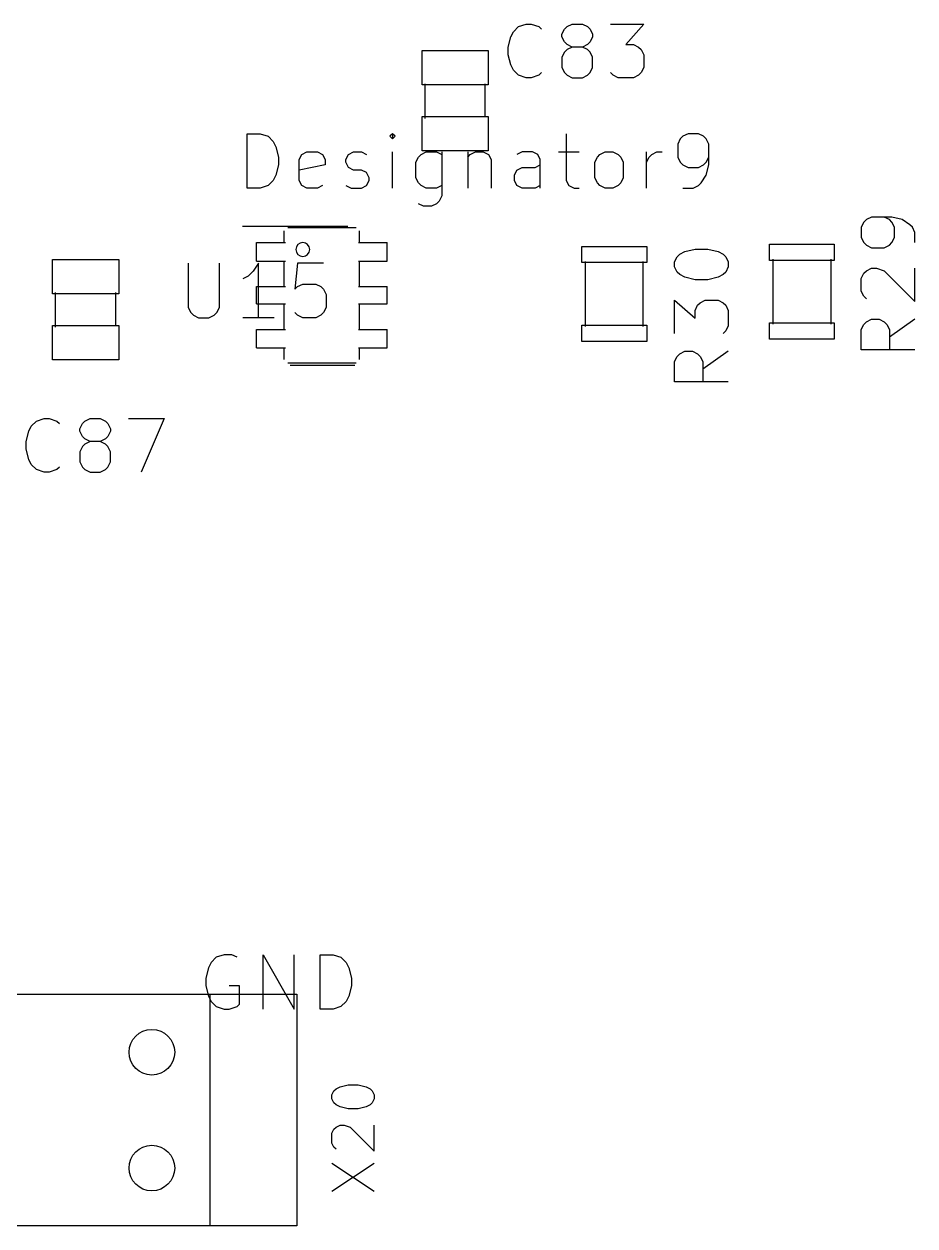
# Model space of a CAD drawing. Header units: millimetres. Extents: x 0 to 280, y 0 to 300.
# Drawn here: x 144.33 to 163.86, y 159.5 to 185.86 of the extents above; entities that cross this region are included whole.
import ezdxf

# ---------------------------------------------------------------- set-up
doc = ezdxf.new("R2010")
doc.units = ezdxf.units.MM
for name, color, linetype, true_color in [('Edge.Cuts', 254, 'CONTINUOUS', 0xd0d2cd), ('F.Fab', 9, 'CONTINUOUS', 0xafafaf), ('F.Silkscreen', 41, 'CONTINUOUS', 0xf2eda1)]:
    doc.layers.add(name, color=color, linetype=linetype, true_color=true_color)

msp = doc.modelspace()

# ---------------------------------------------------------------- linework, layer by layer
at = {"layer": 'Edge.Cuts'}
for centre in [(147.13, 163.31), (147.13, 160.77)]:
    msp.add_circle(centre, 0.5, dxfattribs=at)
at = {"layer": 'F.Fab', "linetype": 'CONTINUOUS'}
for p, q in [((153.0538, 184.5256), (153.0538, 185.2757)), ((153.0538, 185.2757), (154.5039, 185.2757)), ((154.5039, 185.2757), (154.5039, 184.5256)), ((154.5039, 184.5256), (153.0538, 184.5256)), ((153.12, 183.789), (153.12, 184.551)), ((154.44, 183.814), (154.44, 184.551)), ((153.0538, 183.0778), (153.0538, 183.8279)), ((153.0538, 183.8279), (154.5039, 183.8279)), ((154.5039, 183.8279), (154.5039, 183.0778)), ((154.5039, 183.0778), (153.0538, 183.0778)), ((150.108, 181.3986), (151.6066, 181.3986)), ((150.0318, 181.0684), (150.0318, 181.3224)), ((151.6828, 181.0684), (151.6828, 181.3224)), ((149.4222, 181.0684), (150.0318, 181.0684)), ((149.4222, 180.662), (149.4222, 181.0684)), ((150.0318, 181.0684), (150.0572, 181.0684)), ((151.6574, 181.0684), (151.6828, 181.0684)), ((151.6828, 181.0684), (152.2924, 181.0684)), ((152.2924, 180.662), (152.2924, 181.0684)), ((156.5588, 180.6258), (156.5588, 180.9814)), ((156.5588, 180.9814), (157.9812, 180.9814)), ((157.9812, 180.9814), (157.9812, 180.6258)), ((160.6688, 180.6758), (160.6688, 181.0314)), ((160.6688, 181.0314), (162.0912, 181.0314)), ((162.0912, 181.0314), (162.0912, 180.6758)), ((144.9538, 179.9456), (144.9538, 180.6957)), ((144.9538, 180.6957), (146.4039, 180.6957)), ((146.4039, 180.6957), (146.4039, 179.9456)), ((147.925849, 180.613754), (147.925849, 179.643644)), ((148.610633, 179.643644), (148.610633, 180.613754)), ((149.466613, 180.613754), (149.352482, 180.442558)), ((149.4222, 180.662), (150.0318, 180.662)), ((149.466613, 179.415382), (149.466613, 180.613754)), ((150.0318, 180.662), (150.0572, 180.662)), ((150.0318, 180.1032), (150.0318, 180.662)), ((150.322593, 180.613754), (150.265528, 180.043101)), ((150.893247, 180.613754), (150.322593, 180.613754)), ((151.6574, 180.662), (151.6828, 180.662)), ((151.6828, 180.662), (152.2924, 180.662)), ((151.6828, 180.1032), (151.6828, 180.662)), ((157.9812, 180.6258), (156.5588, 180.6258)), ((156.635, 179.2288), (156.635, 180.6512)), ((157.905, 179.2288), (157.905, 180.6512)), ((162.0912, 180.6758), (160.6688, 180.6758)), ((160.745, 180.7012), (160.745, 179.2788)), ((162.015, 180.7012), (162.015, 179.2788)), ((149.238352, 180.328428), (149.124221, 180.271362)), ((149.352482, 180.442558), (149.238352, 180.328428)), ((149.4222, 180.1032), (150.0318, 180.1032)), ((149.4222, 179.7222), (149.4222, 180.1032)), ((150.0318, 180.1032), (150.0572, 180.1032)), ((150.265528, 180.043101), (150.322593, 180.100166)), ((150.322593, 180.100166), (150.436724, 180.157232)), ((150.436724, 180.157232), (150.722051, 180.157232)), ((150.722051, 180.157232), (150.836181, 180.100166)), ((150.836181, 180.100166), (150.893247, 180.043101)), ((150.893247, 180.043101), (150.950312, 179.92897)), ((151.6574, 180.1032), (151.6828, 180.1032)), ((151.6828, 180.1032), (152.2924, 180.1032)), ((152.2924, 179.7222), (152.2924, 180.1032)), ((146.4039, 179.9456), (144.9538, 179.9456)), ((145.02, 179.209), (145.02, 179.971)), ((146.34, 179.234), (146.34, 179.971)), ((150.950312, 179.92897), (150.950312, 179.643644)), ((147.925849, 179.643644), (147.982915, 179.529513)), ((147.982915, 179.529513), (148.03998, 179.472448)), ((148.496503, 179.472448), (148.553568, 179.529513)), ((148.553568, 179.529513), (148.610633, 179.643644)), ((149.4222, 179.7222), (150.0318, 179.7222)), ((150.0318, 179.7222), (150.0572, 179.7222)), ((150.0318, 179.1634), (150.0318, 179.7222)), ((150.322593, 179.472448), (150.265528, 179.529513)), ((150.893247, 179.529513), (150.836181, 179.472448)), ((150.950312, 179.643644), (150.893247, 179.529513)), ((151.6574, 179.7222), (151.6828, 179.7222)), ((151.6828, 179.7222), (152.2924, 179.7222)), ((151.6828, 179.1634), (151.6828, 179.7222)), ((144.9538, 178.4978), (144.9538, 179.2479)), ((144.9538, 179.2479), (146.4039, 179.2479)), ((146.4039, 179.2479), (146.4039, 178.4978)), ((148.03998, 179.472448), (148.154111, 179.415382)), ((148.154111, 179.415382), (148.382372, 179.415382)), ((148.382372, 179.415382), (148.496503, 179.472448)), ((149.809005, 179.415382), (149.124221, 179.415382)), ((150.436724, 179.415382), (150.322593, 179.472448)), ((150.722051, 179.415382), (150.436724, 179.415382)), ((150.836181, 179.472448), (150.722051, 179.415382)), ((156.5588, 178.8986), (156.5588, 179.2542)), ((156.5588, 179.2542), (157.9812, 179.2542)), ((157.9812, 179.2542), (157.9812, 178.8986)), ((160.6688, 178.9486), (160.6688, 179.3042)), ((160.6688, 179.3042), (162.0912, 179.3042)), ((162.0912, 179.3042), (162.0912, 178.9486)), ((149.4222, 179.1634), (150.0318, 179.1634)), ((149.4222, 178.757), (149.4222, 179.1634)), ((150.0318, 179.1634), (150.0572, 179.1634)), ((151.6574, 179.1634), (151.6828, 179.1634)), ((151.6828, 179.1634), (152.2924, 179.1634)), ((152.2924, 178.757), (152.2924, 179.1634)), ((149.4222, 178.757), (150.0318, 178.757)), ((150.0318, 178.757), (150.0572, 178.757)), ((150.0318, 178.503), (150.0318, 178.757)), ((151.6574, 178.757), (151.6828, 178.757)), ((151.6828, 178.757), (152.2924, 178.757)), ((151.6828, 178.503), (151.6828, 178.757)), ((157.9812, 178.8986), (156.5588, 178.8986)), ((162.0912, 178.9486), (160.6688, 178.9486)), ((146.4039, 178.4978), (144.9538, 178.4978)), ((150.108, 178.4268), (151.6066, 178.4268)), ((148.428341, 165.277598), (148.371388, 165.163693)), ((148.542246, 165.391503), (148.428341, 165.277598)), ((148.713103, 165.448455), (148.542246, 165.391503)), ((148.88396, 165.448455), (148.713103, 165.448455)), ((148.997865, 165.391503), (148.88396, 165.448455)), ((149.567388, 164.252455), (149.567388, 165.448455)), ((149.567388, 165.448455), (150.250817, 164.252455)), ((150.250817, 164.252455), (150.250817, 165.448455)), ((150.82034, 164.252455), (150.82034, 165.448455)), ((150.82034, 165.448455), (151.105102, 165.448455)), ((151.105102, 165.448455), (151.275959, 165.391503)), ((151.275959, 165.391503), (151.389864, 165.277598)), ((151.389864, 165.277598), (151.446817, 165.163693)), ((148.371388, 165.163693), (148.314436, 164.935884)), ((151.446817, 165.163693), (151.503769, 164.935884)), ((148.314436, 164.935884), (148.314436, 164.765027)), ((148.314436, 164.765027), (148.371388, 164.537217)), ((149.054817, 164.765027), (148.827007, 164.765027)), ((149.054817, 164.36636), (149.054817, 164.765027)), ((151.503769, 164.765027), (151.446817, 164.537217)), ((151.503769, 164.935884), (151.503769, 164.765027)), ((148.371388, 164.537217), (148.428341, 164.423312)), ((151.446817, 164.537217), (151.389864, 164.423312)), ((148.428341, 164.423312), (148.542246, 164.309408)), ((148.542246, 164.309408), (148.713103, 164.252455)), ((148.713103, 164.252455), (148.827007, 164.252455)), ((148.827007, 164.252455), (148.997865, 164.309408)), ((148.997865, 164.309408), (149.054817, 164.36636)), ((151.105102, 164.252455), (150.82034, 164.252455)), ((151.275959, 164.309408), (151.105102, 164.252455)), ((151.389864, 164.423312), (151.275959, 164.309408))]:
    msp.add_line(p, q, dxfattribs=at)
at = {"layer": 'F.Fab'}
for centre in [(147.13, 163.31), (147.13, 160.77)]:
    msp.add_circle(centre, 0.5, dxfattribs=at)
for start, end in [(0, 180), (-180, 0)]:
    msp.add_arc((150.4382, 180.916), 0.1524, start, end, dxfattribs=at)
at = {"layer": 'F.Silkscreen', "linetype": 'CONTINUOUS'}
for p, q in [((155.169173, 185.80281), (155.337248, 185.858835)), ((155.337248, 185.858835), (155.449298, 185.858835)), ((155.449298, 185.858835), (155.617374, 185.80281)), ((156.23365, 185.80281), (156.345701, 185.858835)), ((156.345701, 185.858835), (156.569801, 185.858835)), ((156.569801, 185.858835), (156.681852, 185.80281)), ((157.186078, 185.858835), (157.914405, 185.858835)), ((157.914405, 185.858835), (157.522229, 185.410634)), ((154.945072, 185.354609), (155.001097, 185.57871)), ((155.001097, 185.57871), (155.057122, 185.69076)), ((155.057122, 185.69076), (155.169173, 185.80281)), ((155.617374, 185.80281), (155.673399, 185.746785)), ((156.1216, 185.634735), (156.177625, 185.746785)), ((156.1216, 185.57871), (156.1216, 185.634735)), ((156.177625, 185.466659), (156.1216, 185.57871)), ((156.177625, 185.746785), (156.23365, 185.80281)), ((156.681852, 185.80281), (156.737877, 185.746785)), ((156.737877, 185.746785), (156.793902, 185.634735)), ((156.793902, 185.57871), (156.737877, 185.466659)), ((156.793902, 185.634735), (156.793902, 185.57871)), ((154.945072, 185.186534), (154.945072, 185.354609)), ((156.23365, 185.410634), (156.177625, 185.466659)), ((156.345701, 185.354609), (156.23365, 185.410634)), ((156.345701, 185.354609), (156.23365, 185.298584)), ((156.569801, 185.354609), (156.345701, 185.354609)), ((156.681852, 185.410634), (156.569801, 185.354609)), ((156.681852, 185.298584), (156.569801, 185.354609)), ((156.737877, 185.466659), (156.681852, 185.410634)), ((157.522229, 185.410634), (157.690304, 185.410634)), ((157.690304, 185.410634), (157.802355, 185.354609)), ((157.802355, 185.354609), (157.85838, 185.298584)), ((155.001097, 184.962433), (154.945072, 185.186534)), ((156.177625, 185.242559), (156.1216, 185.130509)), ((156.1216, 185.130509), (156.1216, 184.906408)), ((156.23365, 185.298584), (156.177625, 185.242559)), ((156.737877, 185.242559), (156.681852, 185.298584)), ((156.793902, 185.130509), (156.737877, 185.242559)), ((156.793902, 184.906408), (156.793902, 185.130509)), ((157.85838, 185.298584), (157.914405, 185.186534)), ((157.914405, 185.186534), (157.914405, 184.906408)), ((155.057122, 184.850383), (155.001097, 184.962433)), ((155.169173, 184.738333), (155.057122, 184.850383)), ((155.673399, 184.794358), (155.617374, 184.738333)), ((156.1216, 184.906408), (156.177625, 184.794358)), ((156.177625, 184.794358), (156.23365, 184.738333)), ((156.681852, 184.738333), (156.737877, 184.794358)), ((156.737877, 184.794358), (156.793902, 184.906408)), ((157.242103, 184.738333), (157.186078, 184.794358)), ((157.85838, 184.794358), (157.802355, 184.738333)), ((157.914405, 184.906408), (157.85838, 184.794358)), ((155.337248, 184.682307), (155.169173, 184.738333)), ((155.449298, 184.682307), (155.337248, 184.682307)), ((155.617374, 184.738333), (155.449298, 184.682307)), ((156.23365, 184.738333), (156.345701, 184.682307)), ((156.345701, 184.682307), (156.569801, 184.682307)), ((156.569801, 184.682307), (156.681852, 184.738333)), ((157.354153, 184.682307), (157.242103, 184.738333)), ((157.690304, 184.682307), (157.354153, 184.682307)), ((157.802355, 184.738333), (157.690304, 184.682307)), ((149.223169, 182.259861), (149.223169, 183.453661)), ((149.223169, 183.453661), (149.507407, 183.453661)), ((149.507407, 183.453661), (149.67795, 183.396813)), ((149.67795, 183.396813), (149.791645, 183.283118)), ((149.791645, 183.283118), (149.848492, 183.169423)), ((152.406636, 183.453661), (152.349788, 183.396813)), ((152.349788, 183.396813), (152.406636, 183.339966)), ((152.463483, 183.396813), (152.406636, 183.453661)), ((152.406636, 183.453661), (152.406636, 183.339966)), ((152.406636, 183.339966), (152.463483, 183.396813)), ((156.215427, 183.453661), (156.215427, 182.430404)), ((158.716722, 183.339966), (158.659874, 183.22627)), ((158.659874, 183.22627), (158.659874, 182.942032)), ((158.773569, 183.396813), (158.716722, 183.339966)), ((158.887264, 183.453661), (158.773569, 183.396813)), ((159.114655, 183.453661), (158.887264, 183.453661)), ((159.22835, 183.396813), (159.114655, 183.453661)), ((159.285198, 183.339966), (159.22835, 183.396813)), ((159.342045, 183.22627), (159.285198, 183.339966)), ((159.342045, 182.771489), (159.342045, 183.22627)), ((149.848492, 183.169423), (149.90534, 182.942032)), ((149.90534, 182.942032), (149.90534, 182.771489)), ((150.360121, 182.885185), (150.416969, 182.99888)), ((150.416969, 182.99888), (150.530664, 183.055728)), ((150.530664, 183.055728), (150.758054, 183.055728)), ((150.758054, 183.055728), (150.87175, 182.99888)), ((150.87175, 182.99888), (150.928597, 182.885185)), ((151.383378, 182.885185), (151.440226, 182.99888)), ((151.440226, 182.99888), (151.553921, 183.055728)), ((151.553921, 183.055728), (151.724464, 183.055728)), ((151.724464, 183.055728), (151.838159, 182.99888)), ((152.406636, 182.259861), (152.406636, 183.055728)), ((152.918264, 182.828337), (152.975112, 182.942032)), ((152.975112, 182.942032), (153.031959, 182.99888)), ((153.031959, 182.99888), (153.145654, 183.055728)), ((153.145654, 183.055728), (153.373045, 183.055728)), ((153.373045, 183.055728), (153.48674, 182.99888)), ((153.48674, 183.055728), (153.48674, 182.089318)), ((154.055217, 183.055728), (154.055217, 182.259861)), ((154.055217, 182.942032), (154.112064, 182.99888)), ((154.112064, 182.99888), (154.225759, 183.055728)), ((154.225759, 183.055728), (154.396302, 183.055728)), ((154.396302, 183.055728), (154.509998, 182.99888)), ((154.509998, 182.99888), (154.566845, 182.885185)), ((155.249017, 183.055728), (155.135322, 182.99888)), ((155.476407, 183.055728), (155.249017, 183.055728)), ((155.590103, 182.99888), (155.476407, 183.055728)), ((155.64695, 182.885185), (155.590103, 182.99888)), ((156.044884, 183.055728), (156.499665, 183.055728)), ((156.84075, 182.828337), (156.897598, 182.942032)), ((156.897598, 182.942032), (156.954445, 182.99888)), ((156.954445, 182.99888), (157.06814, 183.055728)), ((157.06814, 183.055728), (157.238683, 183.055728)), ((157.238683, 183.055728), (157.352379, 182.99888)), ((157.352379, 182.99888), (157.409226, 182.942032)), ((157.409226, 182.942032), (157.466074, 182.828337)), ((157.977703, 182.259861), (157.977703, 183.055728)), ((157.977703, 182.828337), (158.03455, 182.942032)), ((158.03455, 182.942032), (158.091398, 182.99888)), ((158.091398, 182.99888), (158.205093, 183.055728)), ((158.205093, 183.055728), (158.318788, 183.055728)), ((158.659874, 182.942032), (158.716722, 182.828337)), ((159.285198, 182.828337), (159.342045, 182.942032)), ((149.90534, 182.771489), (149.848492, 182.544099)), ((150.360121, 182.430404), (150.360121, 182.885185)), ((150.928597, 182.771489), (150.360121, 182.657794)), ((150.928597, 182.885185), (150.928597, 182.771489)), ((151.383378, 182.828337), (151.383378, 182.885185)), ((151.440226, 182.714642), (151.383378, 182.828337)), ((151.553921, 182.657794), (151.440226, 182.714642)), ((152.918264, 182.487251), (152.918264, 182.828337)), ((154.566845, 182.885185), (154.566845, 182.259861)), ((155.135322, 182.657794), (155.249017, 182.714642)), ((155.249017, 182.714642), (155.533255, 182.714642)), ((155.533255, 182.714642), (155.64695, 182.771489)), ((155.64695, 182.259861), (155.64695, 182.885185)), ((156.84075, 182.487251), (156.84075, 182.828337)), ((157.466074, 182.828337), (157.466074, 182.487251)), ((158.716722, 182.828337), (158.773569, 182.771489)), ((158.773569, 182.771489), (158.887264, 182.714642)), ((158.887264, 182.714642), (159.114655, 182.714642)), ((159.114655, 182.714642), (159.22835, 182.771489)), ((159.22835, 182.771489), (159.285198, 182.828337)), ((159.285198, 182.544099), (159.342045, 182.771489)), ((149.791645, 182.430404), (149.67795, 182.316709)), ((149.848492, 182.544099), (149.791645, 182.430404)), ((150.416969, 182.316709), (150.360121, 182.430404)), ((151.724464, 182.657794), (151.553921, 182.657794)), ((151.838159, 182.600947), (151.724464, 182.657794)), ((151.895007, 182.487251), (151.838159, 182.600947)), ((151.838159, 182.316709), (151.895007, 182.430404)), ((151.895007, 182.430404), (151.895007, 182.487251)), ((152.975112, 182.373556), (152.918264, 182.487251)), ((155.078474, 182.544099), (155.135322, 182.657794)), ((155.078474, 182.430404), (155.078474, 182.544099)), ((155.135322, 182.316709), (155.078474, 182.430404)), ((156.215427, 182.430404), (156.272274, 182.316709)), ((156.897598, 182.373556), (156.84075, 182.487251)), ((157.466074, 182.487251), (157.409226, 182.373556)), ((159.171503, 182.373556), (159.285198, 182.544099)), ((149.507407, 182.259861), (149.223169, 182.259861)), ((149.67795, 182.316709), (149.507407, 182.259861)), ((150.530664, 182.259861), (150.416969, 182.316709)), ((150.758054, 182.259861), (150.530664, 182.259861)), ((150.87175, 182.316709), (150.758054, 182.259861)), ((151.383378, 182.316709), (151.497073, 182.259861)), ((151.497073, 182.259861), (151.724464, 182.259861)), ((151.724464, 182.259861), (151.838159, 182.316709)), ((153.031959, 182.316709), (152.975112, 182.373556)), ((153.145654, 182.259861), (153.031959, 182.316709)), ((153.373045, 182.259861), (153.145654, 182.259861)), ((153.48674, 182.316709), (153.373045, 182.259861)), ((155.249017, 182.259861), (155.135322, 182.316709)), ((155.533255, 182.259861), (155.249017, 182.259861)), ((155.64695, 182.316709), (155.533255, 182.259861)), ((156.272274, 182.316709), (156.385969, 182.259861)), ((156.385969, 182.259861), (156.499665, 182.259861)), ((156.954445, 182.316709), (156.897598, 182.373556)), ((157.06814, 182.259861), (156.954445, 182.316709)), ((157.238683, 182.259861), (157.06814, 182.259861)), ((157.352379, 182.316709), (157.238683, 182.259861)), ((157.409226, 182.373556), (157.352379, 182.316709)), ((158.773569, 182.259861), (159.00096, 182.259861)), ((159.00096, 182.259861), (159.114655, 182.316709)), ((159.114655, 182.316709), (159.171503, 182.373556)), ((153.088807, 181.861928), (152.975112, 181.918775)), ((153.373045, 181.918775), (153.25935, 181.861928)), ((153.429893, 181.975623), (153.373045, 181.918775)), ((153.48674, 182.089318), (153.429893, 181.975623)), ((153.25935, 181.861928), (153.088807, 181.861928)), ((162.908727, 181.624927), (162.796677, 181.568902)), ((163.356928, 181.624927), (162.908727, 181.624927)), ((163.300903, 181.568902), (163.188853, 181.624927)), ((163.581029, 181.568902), (163.356928, 181.624927)), ((149.1174, 181.424), (151.4288, 181.424)), ((162.740652, 181.512877), (162.684627, 181.400826)), ((162.684627, 181.400826), (162.684627, 181.176726)), ((162.796677, 181.568902), (162.740652, 181.512877)), ((163.356928, 181.512877), (163.300903, 181.568902)), ((163.412954, 181.400826), (163.356928, 181.512877)), ((163.412954, 181.176726), (163.412954, 181.400826)), ((163.749104, 181.456851), (163.581029, 181.568902)), ((163.80513, 181.400826), (163.749104, 181.456851)), ((163.861155, 181.288776), (163.80513, 181.400826)), ((162.684627, 181.176726), (162.740652, 181.064675)), ((163.356928, 181.064675), (163.412954, 181.176726)), ((163.861155, 181.064675), (163.861155, 181.288776)), ((158.703214, 180.812355), (158.815264, 180.86838)), ((158.815264, 180.86838), (159.039365, 180.924405)), ((159.039365, 180.924405), (159.319491, 180.924405)), ((159.319491, 180.924405), (159.543591, 180.86838)), ((159.543591, 180.86838), (159.655641, 180.812355)), ((162.740652, 181.064675), (162.796677, 181.00865)), ((162.796677, 181.00865), (162.908727, 180.952625)), ((162.908727, 180.952625), (163.188853, 180.952625)), ((163.188853, 180.952625), (163.300903, 181.00865)), ((163.300903, 181.00865), (163.356928, 181.064675)), ((158.591164, 180.644279), (158.647189, 180.756329)), ((158.591164, 180.532229), (158.591164, 180.644279)), ((158.647189, 180.756329), (158.703214, 180.812355)), ((159.655641, 180.812355), (159.711667, 180.756329)), ((159.711667, 180.756329), (159.767692, 180.644279)), ((159.767692, 180.644279), (159.767692, 180.532229)), ((158.647189, 180.420179), (158.591164, 180.532229)), ((158.703214, 180.364153), (158.647189, 180.420179)), ((158.815264, 180.308128), (158.703214, 180.364153)), ((159.039365, 180.252103), (158.815264, 180.308128)), ((159.543591, 180.308128), (159.319491, 180.252103)), ((159.655641, 180.364153), (159.543591, 180.308128)), ((159.711667, 180.420179), (159.655641, 180.364153)), ((159.767692, 180.532229), (159.711667, 180.420179)), ((162.684627, 180.280323), (162.740652, 180.392374)), ((162.740652, 180.392374), (162.796677, 180.448399)), ((162.796677, 180.448399), (162.908727, 180.504424)), ((162.908727, 180.504424), (163.020778, 180.504424)), ((163.020778, 180.504424), (163.188853, 180.448399)), ((163.188853, 180.448399), (163.861155, 179.776097)), ((163.861155, 179.776097), (163.861155, 180.504424)), ((159.319491, 180.252103), (159.039365, 180.252103)), ((162.684627, 180.000198), (162.684627, 180.280323)), ((158.591164, 179.075575), (158.591164, 179.803902)), ((158.591164, 179.803902), (159.039365, 179.411726)), ((159.151415, 179.747877), (159.263465, 179.803902)), ((159.263465, 179.803902), (159.543591, 179.803902)), ((159.543591, 179.803902), (159.655641, 179.747877)), ((162.740652, 179.888147), (162.684627, 180.000198)), ((162.796677, 179.832122), (162.740652, 179.888147)), ((159.039365, 179.579801), (159.09539, 179.691852)), ((159.039365, 179.411726), (159.039365, 179.579801)), ((159.09539, 179.691852), (159.151415, 179.747877)), ((159.655641, 179.747877), (159.711667, 179.691852)), ((159.711667, 179.691852), (159.767692, 179.579801)), ((159.767692, 179.579801), (159.767692, 179.24365)), ((159.767692, 179.24365), (159.711667, 179.1316)), ((162.684627, 179.15982), (162.740652, 179.271871)), ((162.740652, 179.271871), (162.796677, 179.327896)), ((162.796677, 179.327896), (162.908727, 179.383921)), ((162.908727, 179.383921), (163.076803, 179.383921)), ((163.076803, 179.383921), (163.188853, 179.327896)), ((163.188853, 179.327896), (163.244878, 179.271871)), ((163.244878, 179.271871), (163.300903, 179.15982)), ((163.861155, 179.383921), (163.300903, 178.991745)), ((159.711667, 179.1316), (159.655641, 179.075575)), ((162.684627, 178.711619), (162.684627, 179.15982)), ((163.300903, 179.15982), (163.300903, 178.711619)), ((158.591164, 178.459298), (158.647189, 178.571349)), ((158.591164, 178.011097), (158.591164, 178.459298)), ((158.647189, 178.571349), (158.703214, 178.627374)), ((158.703214, 178.627374), (158.815264, 178.683399)), ((158.815264, 178.683399), (158.98334, 178.683399)), ((158.98334, 178.683399), (159.09539, 178.627374)), ((159.09539, 178.627374), (159.151415, 178.571349)), ((159.151415, 178.571349), (159.20744, 178.459298)), ((159.767692, 178.683399), (159.20744, 178.291223)), ((159.20744, 178.459298), (159.20744, 178.011097)), ((163.861155, 178.711619), (162.684627, 178.711619)), ((150.1588, 178.376), (151.5812, 178.376)), ((159.767692, 178.011097), (158.591164, 178.011097)), ((144.487122, 177.04076), (144.599173, 177.15281)), ((144.599173, 177.15281), (144.767248, 177.208835)), ((144.767248, 177.208835), (144.879298, 177.208835)), ((144.879298, 177.208835), (145.047374, 177.15281)), ((145.047374, 177.15281), (145.103399, 177.096785)), ((145.607625, 177.096785), (145.66365, 177.15281)), ((145.66365, 177.15281), (145.775701, 177.208835)), ((145.775701, 177.208835), (145.999801, 177.208835)), ((145.999801, 177.208835), (146.111852, 177.15281)), ((146.111852, 177.15281), (146.167877, 177.096785)), ((146.616078, 177.208835), (147.40043, 177.208835)), ((147.40043, 177.208835), (146.896204, 176.032307)), ((144.375072, 176.704609), (144.431097, 176.92871)), ((144.431097, 176.92871), (144.487122, 177.04076)), ((145.5516, 176.984735), (145.607625, 177.096785)), ((145.5516, 176.92871), (145.5516, 176.984735)), ((145.607625, 176.816659), (145.5516, 176.92871)), ((146.167877, 177.096785), (146.223902, 176.984735)), ((146.223902, 176.92871), (146.167877, 176.816659)), ((146.223902, 176.984735), (146.223902, 176.92871)), ((144.375072, 176.536534), (144.375072, 176.704609)), ((145.66365, 176.760634), (145.607625, 176.816659)), ((145.66365, 176.648584), (145.607625, 176.592559)), ((145.775701, 176.704609), (145.66365, 176.760634)), ((145.775701, 176.704609), (145.66365, 176.648584)), ((145.999801, 176.704609), (145.775701, 176.704609)), ((146.111852, 176.760634), (145.999801, 176.704609)), ((146.111852, 176.648584), (145.999801, 176.704609)), ((146.167877, 176.816659), (146.111852, 176.760634)), ((146.167877, 176.592559), (146.111852, 176.648584)), ((144.431097, 176.312433), (144.375072, 176.536534)), ((145.607625, 176.592559), (145.5516, 176.480509)), ((145.5516, 176.480509), (145.5516, 176.256408)), ((146.223902, 176.480509), (146.167877, 176.592559)), ((146.223902, 176.256408), (146.223902, 176.480509)), ((144.487122, 176.200383), (144.431097, 176.312433)), ((144.599173, 176.088333), (144.487122, 176.200383)), ((144.767248, 176.032307), (144.599173, 176.088333)), ((145.047374, 176.088333), (144.879298, 176.032307)), ((145.103399, 176.144358), (145.047374, 176.088333)), ((145.5516, 176.256408), (145.607625, 176.144358)), ((145.607625, 176.144358), (145.66365, 176.088333)), ((145.66365, 176.088333), (145.775701, 176.032307)), ((145.999801, 176.032307), (146.111852, 176.088333)), ((146.111852, 176.088333), (146.167877, 176.144358)), ((146.167877, 176.144358), (146.223902, 176.256408)), ((144.879298, 176.032307), (144.767248, 176.032307)), ((145.775701, 176.032307), (145.999801, 176.032307)), ((143.955, 164.58), (148.4, 164.58)), ((148.4, 164.58), (148.4, 159.5)), ((148.4, 164.58), (150.305, 164.58)), ((150.305, 164.58), (150.305, 159.5)), ((151.079271, 162.373603), (151.123298, 162.461656)), ((151.079271, 162.28555), (151.079271, 162.373603)), ((151.123298, 162.461656), (151.167325, 162.505683)), ((151.167325, 162.505683), (151.255378, 162.54971)), ((151.255378, 162.54971), (151.431485, 162.593736)), ((151.431485, 162.593736), (151.651618, 162.593736)), ((151.651618, 162.593736), (151.827725, 162.54971)), ((151.827725, 162.54971), (151.915778, 162.505683)), ((151.915778, 162.505683), (151.959805, 162.461656)), ((151.959805, 162.461656), (152.003831, 162.373603)), ((152.003831, 162.373603), (152.003831, 162.28555)), ((151.123298, 162.197496), (151.079271, 162.28555)), ((151.167325, 162.15347), (151.123298, 162.197496)), ((151.255378, 162.109443), (151.167325, 162.15347)), ((151.431485, 162.065416), (151.255378, 162.109443)), ((151.827725, 162.109443), (151.651618, 162.065416)), ((151.915778, 162.15347), (151.827725, 162.109443)), ((151.959805, 162.197496), (151.915778, 162.15347)), ((152.003831, 162.28555), (151.959805, 162.197496)), ((151.651618, 162.065416), (151.431485, 162.065416)), ((151.079271, 161.537097), (151.123298, 161.62515)), ((151.123298, 161.62515), (151.167325, 161.669177)), ((151.167325, 161.669177), (151.255378, 161.713203)), ((151.255378, 161.713203), (151.343431, 161.713203)), ((151.343431, 161.713203), (151.475511, 161.669177)), ((151.475511, 161.669177), (152.003831, 161.140857)), ((152.003831, 161.140857), (152.003831, 161.713203)), ((151.079271, 161.316963), (151.079271, 161.537097)), ((151.123298, 161.22891), (151.079271, 161.316963)), ((151.167325, 161.184883), (151.123298, 161.22891)), ((151.079271, 160.260324), (152.003831, 160.876697)), ((151.079271, 160.876697), (152.003831, 160.260324)), ((148.4, 159.5), (143.955, 159.5)), ((150.305, 159.5), (148.4, 159.5))]:
    msp.add_line(p, q, dxfattribs=at)
at = {"layer": 'F.Silkscreen'}
for centre in [(147.13, 163.31), (147.13, 160.77)]:
    msp.add_circle(centre, 0.5, dxfattribs=at)

doc.saveas('drawing.dxf')
